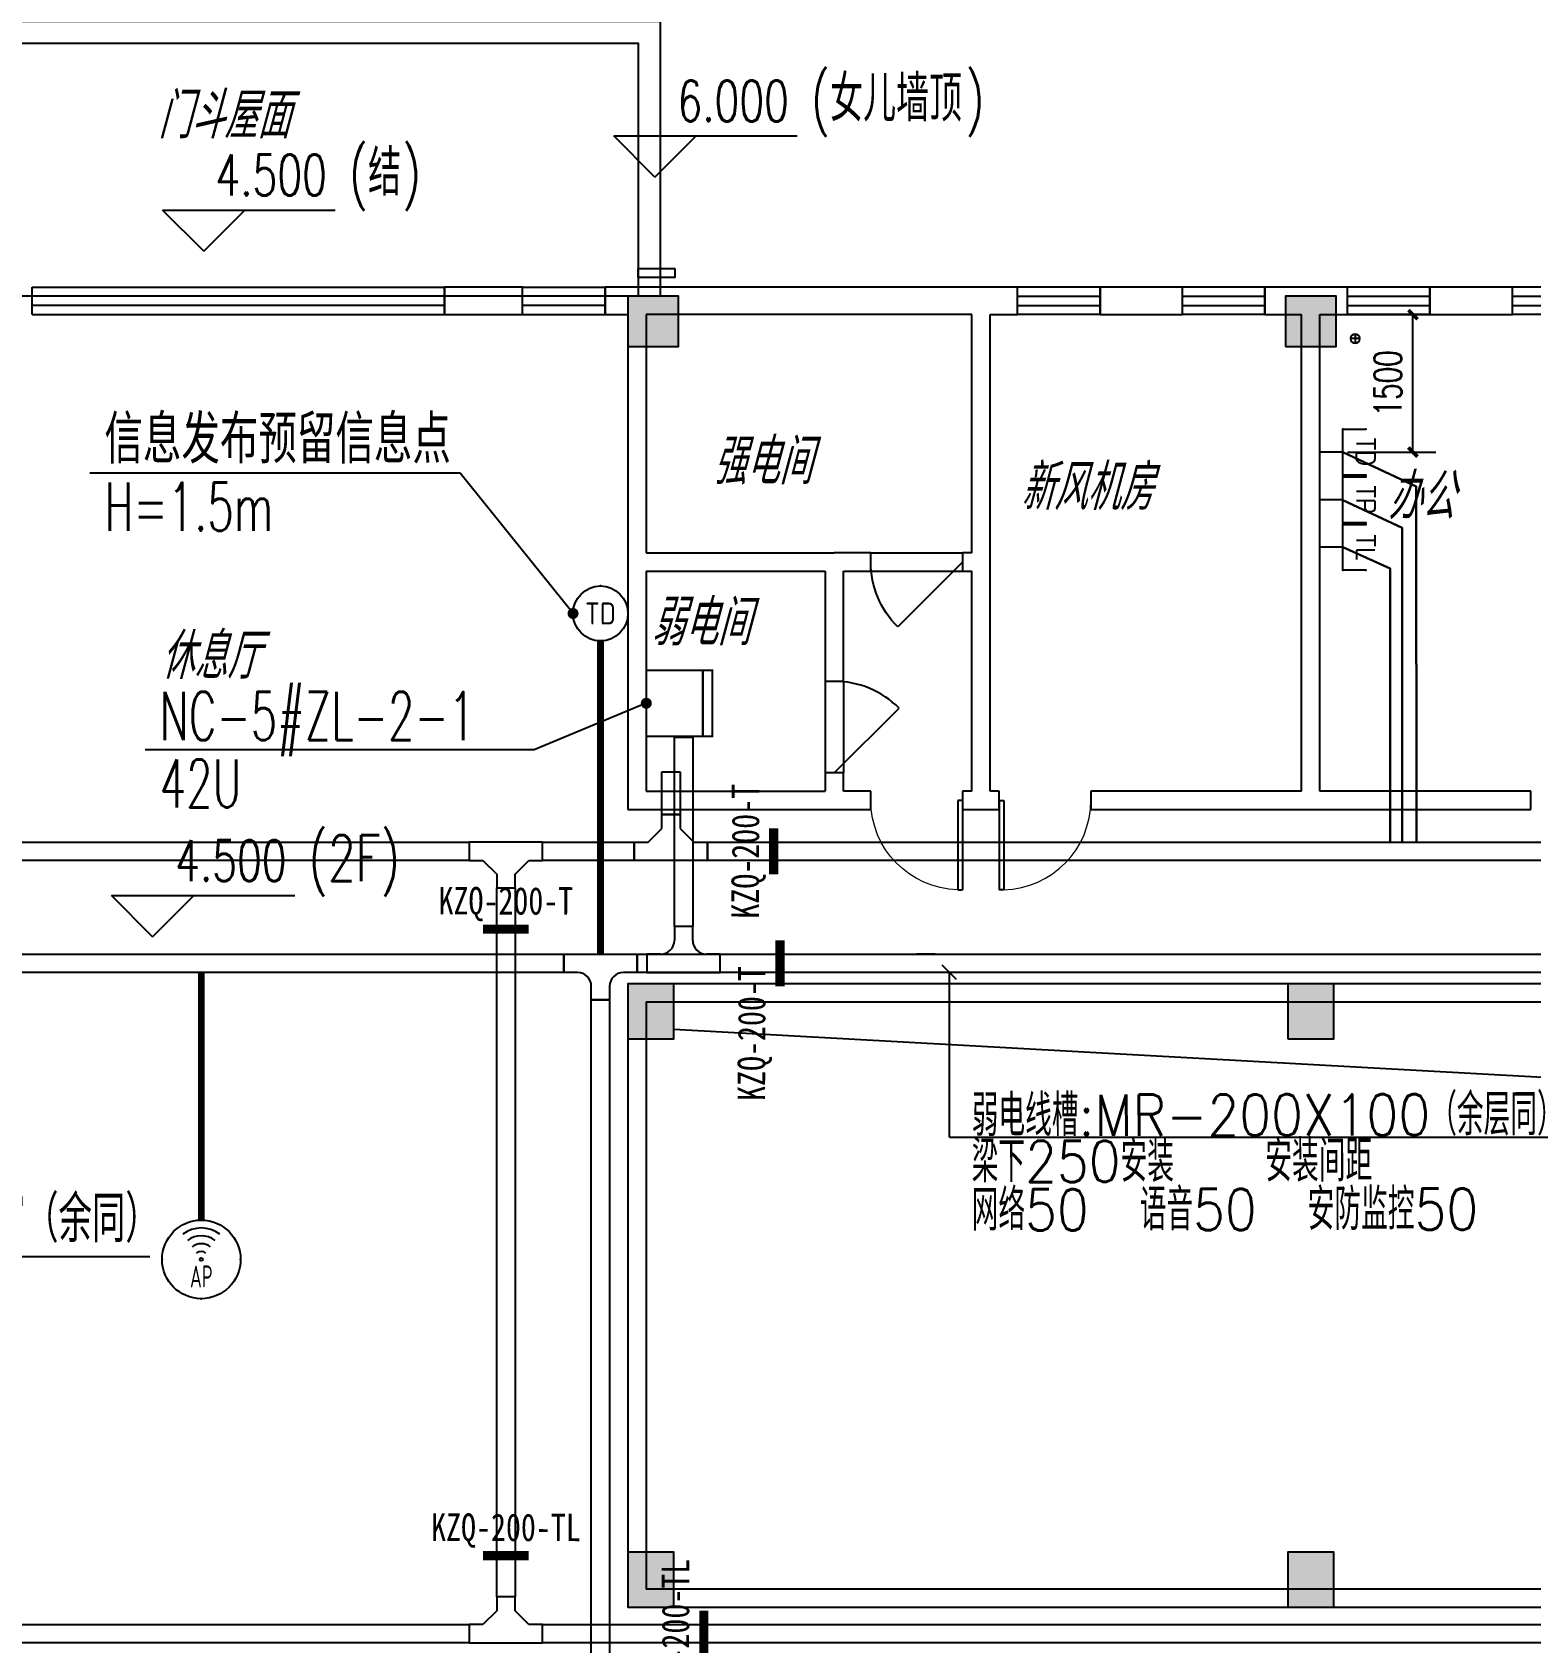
# Model space of a CAD drawing. Extents: x 1398449 to 2142961, y 256969 to 1032940.
# Drawn here: x 1586341 to 1602691, y 715881 to 733449 of the extents above; entities that cross this region are included whole.
import ezdxf
from ezdxf.enums import TextEntityAlignment as Align

# ---------------------------------------------------------------- set-up
doc = ezdxf.new("R2010")
doc.units = 0
doc.header["$LTSCALE"] = 1500
doc.header["$PDSIZE"] = 50
for name, color, linetype in [('1-建筑底图', 8, 'Continuous'), ('CABLETRAY_PDS', 6, 'Continuous'), ('DIM-箱柜', 3, 'Continuous'), ('DIM-通讯', 3, 'Continuous'), ('EQUIP-箱柜', 3, 'Continuous'), ('EQUIP-通讯', 3, 'Continuous'), ('TEL_DIM', 3, 'Continuous'), ('WIRE-综合布线', 5, 'Continuous'), ('光纤点位', 3, 'Continuous'), ('内网桥架', 1, 'Continuous'), ('抗震支吊架', 2, 'Continuous'), ('排水', 153, 'Continuous'), ('电-标注', 1, 'Continuous'), ('红机电话', 3, 'Continuous'), ('蓝机电话', 3, 'Continuous')]:
    doc.layers.add(name, color=color, linetype=linetype)
doc.layers.add('内网线路', color=1, linetype='Continuous', lineweight=30)
doc.styles.add('_TCH_DIM', font='SIMPLEX', dxfattribs={"bigfont": 'GBCBIG'})
doc.styles.add('_TCH_DIM_T3', font='SIMPLEX', dxfattribs={"width": 0.705882, "bigfont": 'GBCBIG'})
doc.styles.add('_TEL_ATTDEF', font='GBENOR', dxfattribs={"width": 0.8, "height": 3, "bigfont": 'GBCBIG'})
doc.styles.add('_TEL_DIM', font='SIMPLEX', dxfattribs={"width": 0.8, "height": 3.5, "bigfont": 'HZTXT'})
doc.styles.add('JD', font='simplex.shx', dxfattribs={"width": 0.9, "bigfont": 'gbcbig.shx'})
doc.styles.add('kzcad', font='', dxfattribs={"width": 0.8})
doc.styles.get("Standard").update_dxf_attribs({"font": 'gbeitc.shx', "bigfont": 'gbcbig.shx'})
doc.styles.get('kzcad').set_extended_font_data('SimSun')
doc.linetypes.add('JIEDI', pattern='A,1.25,-0.25,0.25,-0.25,0.625,["/",Standard,S=0.6,R=0,X=0,Y=-0.3],0.625,-0.25,0.25,-0.25', length=4)
doc.dimstyles.new('_TCH_ARCH&&100', dxfattribs={"dimtxt": 297.5, "dimasz": 100, "dimexe": 250, "dimexo": 300, "dimgap": 126.25, "dimtad": 1, "dimdec": 0, "dimzin": 0, "dimdsep": 46, "dimtxsty": '_TCH_DIM_T3', "dimblk": 'ARCHTICK', "dimcen": 0.09, "dimclrt": 7, "dimazin": 2, "dimtfac": 1, "dimtdec": 0, "dimtix": 1, "dimtmove": 2, "dimatfit": 3, "dimfxl": 1, "dimtolj": 1, "dimtzin": 0, "dimarcsym": 0})

# ---------------------------------------------------------------- blocks, each defined once
blk = doc.blocks.new('ng')
at = {"layer": '排水'}
for p, q in [((345991, 781358), (346091, 781358)), ((346041, 781408), (346041, 781308))]:
    blk.add_line(p, q, dxfattribs=at)
blk.add_circle((346041, 781358), 50, dxfattribs=at)
blk = doc.blocks.new('雨水管222')
at = {"layer": '排水', "xscale": -1}
blk.add_blockref('ng', (877767, -458100), dxfattribs=at)
blk = doc.blocks.new('$DorLib2D$00000001')
for p, q in [((0.45, 0.975), (0.5, 0.975)), ((0.45, 0), (0.45, 0.975)), ((0.5, 0), (0.5, 0.975)), ((0.5, 0), (0.45, 0))]:
    blk.add_line(p, q)
at = {"lineweight": 13}
blk.add_arc((0.475, 0), 0.975, 91.4693, 180, dxfattribs=at)
blk = doc.blocks.new('$DorLib2D$00000114')
at = {"color": 0}
blk.add_line((0.5, 0), (-0.207, 0.707), dxfattribs=at)
blk.add_arc((0.5, 0), 1, 135, 180, dxfattribs=at)
blk = doc.blocks.new('$TCHSYS$WIN2D')
for p, q in [((-0.5, 0.5), (0.5, 0.5)), ((-0.5, 0.5), (-0.5, -0.5)), ((0.5, 0.5), (0.5, -0.5)), ((0.5, 0.1667), (-0.5, 0.1667)), ((0.5, -0.1667), (-0.5, -0.1667)), ((-0.5, -0.5), (0.5, -0.5))]:
    blk.add_line(p, q)
blk = doc.blocks.new('1-二层建筑底图')
at = {"layer": '1-建筑底图'}
h = blk.add_hatch(color=256, dxfattribs=at)
h.dxf.hatch_style = 1
h.paths.add_polyline_path([(1592841, 730019.3), (1593391, 730019.3), (1593391, 730569.3), (1592841, 730569.3)])
h = blk.add_hatch(color=256, dxfattribs=at)
h.dxf.hatch_style = 1
h.paths.add_polyline_path([(1600016, 730019.3), (1600566, 730019.3), (1600566, 730569.3), (1600016, 730569.3)])
h = blk.add_hatch(color=256, dxfattribs=at)
h.dxf.hatch_style = 1
h.paths.add_polyline_path([(1592841, 722469.3), (1593341, 722469.3), (1593341, 723069.3), (1592841, 723069.3)])
h = blk.add_hatch(color=256, dxfattribs=at)
h.dxf.hatch_style = 1
h.paths.add_polyline_path([(1600041, 722469.3), (1600541, 722469.3), (1600541, 723069.3), (1600041, 723069.3)])
h = blk.add_hatch(color=256, dxfattribs=at)
h.dxf.hatch_style = 1
h.paths.add_polyline_path([(1592841, 716269.3), (1593341, 716269.3), (1593341, 716869.3), (1592841, 716869.3)])
h = blk.add_hatch(color=256, dxfattribs=at)
h.dxf.hatch_style = 1
h.paths.add_polyline_path([(1600041, 716269.3), (1600541, 716269.3), (1600541, 716869.3), (1600041, 716869.3)])
for p, q in [((1593135.7, 731868.1), (1592685.7, 732318.1)), ((1592685.7, 732318.1), (1594686.1, 732318.1)), ((1593135.7, 731868.1), (1593585.7, 732318.1)), ((1588211.7, 731059.9), (1587761.7, 731509.9)), ((1587761.7, 731509.9), (1589645.2, 731509.9)), ((1588211.7, 731059.9), (1588661.7, 731509.9)), ((1591691, 730669.3), (1590841, 730669.3)), ((1590841, 730669.3), (1590841, 730369.3)), ((1591691, 730369.3), (1591691, 730669.3)), ((1592941, 730669.3), (1592591, 730669.3)), ((1592591, 730669.3), (1592591, 730369.3)), ((1596691, 730669.3), (1592941, 730669.3)), ((1597091, 730669.3), (1596691, 730669.3)), ((1597091, 730369.3), (1597091, 730669.3)), ((1598891, 730669.3), (1597991, 730669.3)), ((1597991, 730669.3), (1597991, 730369.3)), ((1598891, 730369.3), (1598891, 730669.3)), ((1600291, 730669.3), (1599791, 730669.3)), ((1599791, 730669.3), (1599791, 730369.3)), ((1600691, 730669.3), (1600291, 730669.3)), ((1600691, 730369.3), (1600691, 730669.3)), ((1602491, 730669.3), (1601591, 730669.3)), ((1601591, 730669.3), (1601591, 730369.3)), ((1602491, 730369.3), (1602491, 730669.3)), ((1590841, 730369.3), (1591691, 730369.3)), ((1592591, 730369.3), (1592841, 730369.3)), ((1592841, 730369.3), (1592841, 727669.3)), ((1593041, 730369.3), (1593041, 727769.3)), ((1596591, 730369.3), (1593041, 730369.3)), ((1596591, 727769.3), (1596591, 730369.3)), ((1596791, 727669.3), (1596791, 730369.3)), ((1596791, 730369.3), (1597091, 730369.3)), ((1597991, 730369.3), (1598891, 730369.3)), ((1599791, 730369.3), (1600191, 730369.3)), ((1600191, 725169.3), (1600191, 730369.3)), ((1600391, 725169.3), (1600391, 730369.3)), ((1600391, 730369.3), (1600691, 730369.3)), ((1601591, 730369.3), (1602491, 730369.3)), ((1593041, 727769.3), (1595091, 727769.3)), ((1595491, 727769.3), (1595091, 727769.3)), ((1595491, 727769.3), (1596491, 727769.3)), ((1595491, 727569.3), (1595491, 727769.3)), ((1596591, 727769.3), (1596491, 727769.3)), ((1596491, 727769.3), (1596491, 727569.3)), ((1592841, 727669.3), (1592841, 724969.3)), ((1593041, 727569.3), (1593041, 725169.3)), ((1593041, 727569.3), (1594991, 727569.3)), ((1594991, 727569.3), (1594991, 726369.3)), ((1595191, 727569.3), (1595491, 727569.3)), ((1595191, 726369.3), (1595191, 727569.3)), ((1595491, 727569.3), (1596491, 727569.3)), ((1596491, 727569.3), (1596591, 727569.3)), ((1596591, 725169.3), (1596591, 727569.3)), ((1596791, 725169.3), (1596791, 727669.3)), ((1594991, 726369.3), (1594991, 725369.3)), ((1594991, 726369.3), (1595191, 726369.3)), ((1595191, 726369.3), (1595191, 725369.3)), ((1595191, 725369.3), (1594991, 725369.3)), ((1594991, 725369.3), (1594991, 725169.3)), ((1595191, 725169.3), (1595191, 725369.3)), ((1593041, 725169.3), (1594991, 725169.3)), ((1595491, 725169.3), (1595191, 725169.3)), ((1595491, 724969.3), (1595491, 725169.3)), ((1596591, 725169.3), (1596491, 725169.3)), ((1596491, 725169.3), (1596491, 724969.3)), ((1596891, 725169.3), (1596791, 725169.3)), ((1596891, 724969.3), (1596891, 725169.3)), ((1600191, 725169.3), (1597891, 725169.3)), ((1597891, 725169.3), (1597891, 724969.3)), ((1602691, 725169.3), (1600391, 725169.3)), ((1602691, 724969.3), (1602691, 725169.3)), ((1592841, 724969.3), (1595091, 724969.3)), ((1595091, 724969.3), (1595491, 724969.3)), ((1596491, 724969.3), (1596691, 724969.3)), ((1596691, 724969.3), (1596891, 724969.3)), ((1597891, 724969.3), (1600291, 724969.3)), ((1600291, 724969.3), (1602691, 724969.3)), ((1587654.9, 723582.4), (1587204.9, 724032.4)), ((1587204.9, 724032.4), (1589205.4, 724032.4)), ((1587654.9, 723582.4), (1588104.9, 724032.4)), ((1584822.3, 720094.7), (1587625.2, 720094.7))]:
    blk.add_line(p, q, dxfattribs=at)
for points in [[(1583991, 733569.3), (1593191, 733569.3), (1593191, 730569.3), (1583991, 730569.3)], [(1584231, 733329.3), (1592951, 733329.3), (1592951, 730569.3), (1584231, 730569.3)], [(1592841, 730019.3), (1593391, 730019.3), (1593391, 730569.3), (1592841, 730569.3)], [(1600016, 730019.3), (1600566, 730019.3), (1600566, 730569.3), (1600016, 730569.3)], [(1592841, 722469.3), (1593341, 722469.3), (1593341, 723069.3), (1592841, 723069.3)], [(1600041, 722469.3), (1600541, 722469.3), (1600541, 723069.3), (1600041, 723069.3)], [(1614691, 722869.3), (1593041, 722869.3), (1593041, 716469.3), (1614691, 716469.3)], [(1592841, 716269.3), (1593341, 716269.3), (1593341, 716869.3), (1592841, 716869.3)], [(1600041, 716269.3), (1600541, 716269.3), (1600541, 716869.3), (1600041, 716869.3)]]:
    blk.add_lwpolyline(points, close=True, dxfattribs=at)
for points in [[(1593350.9, 730872.2), (1593350.9, 730772.2), (1592950.9, 730772.2), (1592950.9, 730872.2), (1593350.9, 730872.2)], [(1614891, 723069.3), (1592841, 723069.3), (1592841, 716269.3), (1614891, 716269.3), (1614891, 723069.3)], [(1614441, 716769.3), (1613424.6, 721463.1), (1593341, 722569.3)]]:
    blk.add_lwpolyline(points, dxfattribs=at)
for name, p, xscale, yscale, zscale, rotation in [('$TCHSYS$WIN2D', (1588591, 730519.3), -4500, 300, -4500, 180), ('$TCHSYS$WIN2D', (1592141, 730519.3), -900, 300, -900, 180), ('$TCHSYS$WIN2D', (1597541, 730519.3), 900, 300, 900, 180), ('$TCHSYS$WIN2D', (1599341, 730519.3), 900, 300, 900, 180), ('$TCHSYS$WIN2D', (1601141, 730519.3), 900, 300, 900, 180), ('$TCHSYS$WIN2D', (1602941, 730519.3), 900, 300, 900, 180), ('$DorLib2D$00000114', (1595991, 727669.3), -1000, 1000, 200, 180), ('$DorLib2D$00000114', (1595091, 725869.3), 1000, 1000, 200, 270), ('$DorLib2D$00000001', (1595991, 725069.3), -1000, 1000, 200, 180), ('$DorLib2D$00000001', (1597391, 725069.3), 1000, 1000, 200, 180)]:
    blk.add_blockref(name, p, dxfattribs=dict(at, xscale=xscale, yscale=yscale, zscale=zscale, rotation=rotation))
blk.add_blockref('雨水管222', (1069049.3, 406849), dxfattribs=at)
at = {"layer": '1-建筑底图', "style": '_TCH_DIM', "width": 0.705882}
for s, height, p in [('(', 500, (1594836.1, 732475.6)), (')', 500, (1596520.6, 732475.6)), ('6.000', 446.25, (1593381.1, 732475.6)), ('(', 500, (1589795.2, 731667.4)), (')', 500, (1590373.8, 731667.4)), ('4.500', 446.25, (1588340.2, 731667.4)), ('(2F)', 500, (1589355.4, 724189.9)), ('4.500', 446.25, (1587900.4, 724189.9))]:
    blk.add_text(s, height=height, dxfattribs=at).set_placement(p)
at = {"layer": '1-建筑底图', "style": '_TCH_DIM'}
for s, height, p in [('女儿墙顶', 500, (1595046.1, 732475.6)), ('结', 500, (1590005.2, 731667.4)), ('防火卷帘（余同）', 506.38, (1584805.2, 720252.2))]:
    blk.add_text(s, height=height, dxfattribs=at).set_placement(p)
at = {"layer": '1-建筑底图'}
for s, p in [('门斗屋面', (1587709.7, 732291.9)), ('强电间', (1593763.2, 728518.7)), ('新风机房', (1597123, 728236.4)), ('办公', (1601132, 728138.1)), ('弱电间', (1593091, 726760.6)), ('休息厅', (1587740.9, 726395.9))]:
    blk.add_text(s, height=500, dxfattribs=at).set_placement(p)
blk = doc.blocks.new('$equip_U$00000076(win7-PC-hzk)')
blk.add_circle((0, 0.5), 0.5)
for p in [(0, 0.999), (-0.5, 0.5), (0.5, 0.5)]:
    blk.add_point(p)
at = {"color": 7, "style": '_TEL_DIM'}
blk.add_attdef('$TEXT$', text='', height=0.4, dxfattribs=at).set_placement((0, 0.5), align=Align.MIDDLE_CENTER)
at = {"color": 7, "style": '_TEL_DIM', "flags": 1}
for tag in ['A', 'REMARK']:
    blk.add_attdef(tag, text='', height=0.00002, dxfattribs=at).set_placement((0, 0), align=Align.MIDDLE_CENTER)
blk = doc.blocks.new('$equip_U$00000091(win7-PC-hzk)')
for radius in [0.714, 0.0272]:
    blk.add_circle((0, 0), radius)
for radius in [0.571, 0.428, 0.285, 0.143]:
    blk.add_arc((0, 0), radius, 53.7049, 126.2951)
for p in [(0, 0.714), (-0.714, 0), (0.714, 0), (0, -0.714)]:
    blk.add_point(p)
at = {"color": 7, "style": '_TEL_DIM', "flags": 1}
for tag in ['A', 'REMARK']:
    blk.add_attdef(tag, text='', height=0.00002, dxfattribs=at).set_placement((0, 0), align=Align.MIDDLE_CENTER)
at = {"color": 7, "style": '_TEL_DIM', "width": 0.7}
blk.add_attdef('$TEXT$', text='', height=0.4, dxfattribs=at).set_placement((0, -0.31), align=Align.MIDDLE_CENTER)
blk = doc.blocks.new('$equip_U$00000092(win7-PC-hzk)')
at = {"const_width": 0.04}
blk.add_lwpolyline([(-0.6, 1.2), (0.6, 1.2), (0.6, 0), (-0.6, 0)], close=True, dxfattribs=at)
blk.add_lwpolyline([(-0.6, 1.028), (0.6, 1.028)], dxfattribs=at)
at = {"color": 7, "style": '_TEL_DIM', "flags": 1}
for tag in ['A', 'REMARK']:
    blk.add_attdef(tag, text='', height=0.00002, dxfattribs=at).set_placement((0, 0), align=Align.MIDDLE_CENTER)
at = {"color": 7, "style": '_TEL_DIM'}
blk.add_attdef('$TEXT$', text='', height=0.00002, dxfattribs=at).set_placement((0, 0), align=Align.MIDDLE_CENTER)
blk = doc.blocks.new('$equip$00001867')
for p, q in [((-0.5, 0.499), (-0.5, 0.999)), ((0.5, 0.999), (0.5, 0.499)), ((0.5, 0.499), (-0.5, 0.499)), ((0, 0.5), (0, 0))]:
    blk.add_line(p, q)
for p in [(-0.5, 0.999), (0.5, 0.999), (-0.5, 0.499), (0.5, 0.499), (0, 0)]:
    blk.add_point(p)
at = {"color": 7, "style": '_TEL_DIM'}
blk.add_attdef('$TEXT$', text='', height=0.4, dxfattribs=at).set_placement((0, 0.999), align=Align.MIDDLE_CENTER)
at = {"color": 7, "style": '_TEL_DIM', "flags": 1}
blk.add_attdef('A', text='', height=0.00002, dxfattribs=at).set_placement((0, 0), align=Align.MIDDLE_CENTER)
blk = doc.blocks.new('$equip$00002670')
for p, q in [((-0.5, 0.499), (-0.5, 0.999)), ((0.5, 0.999), (0.5, 0.499)), ((0.5, 0.499), (-0.5, 0.499)), ((0, 0.5), (0, 0))]:
    blk.add_line(p, q)
for p in [(-0.5, 0.999), (0.5, 0.999), (-0.5, 0.499), (0.5, 0.499), (0, 0)]:
    blk.add_point(p)
at = {"color": 7, "style": '_TEL_DIM'}
blk.add_attdef('$TEXT$', text='', height=0.4, dxfattribs=at).set_placement((0, 0.999), align=Align.MIDDLE_CENTER)
at = {"color": 7, "style": '_TEL_DIM', "flags": 1}
blk.add_attdef('A', text='', height=0.000025, dxfattribs=at).set_placement((0, 0), align=Align.MIDDLE_CENTER)
blk = doc.blocks.new('_ArchTick')
at = {"color": 0, "linetype": 'ByBlock', "const_width": 0.4}
blk.add_lwpolyline([(-0.5, -0.5), (0.5, 0.5)], dxfattribs=at)
blk = doc.blocks.new('*D1227')
at = {"layer": 'Defpoints', "color": 0, "transparency": 16777216}
for p in [(1600391, 730369), (1601405, 730369), (1600391, 728869)]:
    blk.add_point(p, dxfattribs=at)
at = {"layer": 'TEL_DIM', "color": 0, "lineweight": -2, "transparency": 16777216}
for p, q in [((1600691, 730369), (1601655, 730369)), ((1601405, 728869), (1601405, 730369)), ((1600691, 728869), (1601655, 728869))]:
    blk.add_line(p, q, dxfattribs=at)
at = {"layer": 'TEL_DIM', "color": 0, "lineweight": -2, "transparency": 16777216, "xscale": 100, "yscale": 100, "zscale": 100}
for p, rotation in [((1601405, 730369), 90), ((1601405, 728869), 270)]:
    blk.add_blockref('_ArchTick', p, dxfattribs=dict(at, rotation=rotation))
at = {"layer": 'TEL_DIM', "color": 7, "transparency": 16777216, "insert": (1601130, 729619), "char_height": 297.5, "attachment_point": 5, "rotation": 90, "style": '_TCH_DIM_T3'}
blk.add_mtext('\\A1;1500', dxfattribs=at)

msp = doc.modelspace()

# ---------------------------------------------------------------- linework, layer by layer
at = {"layer": 'CABLETRAY_PDS'}
for p, q in [((1593347, 725761.4), (1593547, 725761.4)), ((1593347, 723692.6), (1593347, 725761.4)), ((1593547, 725761.4), (1593547, 723692.6)), ((1593547, 723692.6), (1593347, 723692.6)), ((1593547, 723692.6), (1593347, 723692.6)), ((1593347, 723692.6), (1593347, 723542.6)), ((1593547, 723692.6), (1593347, 723692.6)), ((1593547, 723542.6), (1593547, 723692.6)), ((1535981.4, 723392.6), (1592141, 723392.6)), ((1592141, 723392.6), (1592141, 723192.6)), ((1592141, 723392.6), (1592941, 723392.6)), ((1592141, 723192.6), (1592141, 723392.6)), ((1592941, 723192.6), (1592941, 723392.6)), ((1592941, 723392.6), (1641149.5, 723392.6)), ((1592941, 723392.6), (1592941, 723192.6)), ((1593197, 723392.6), (1593047, 723392.6)), ((1593047, 723392.6), (1593047, 723192.6)), ((1593847, 723392.6), (1593697, 723392.6)), ((1593847, 723192.6), (1593847, 723392.6)), ((1596191, 723392.6), (1595991, 723392.6)), ((1592141, 723192.6), (1535981.4, 723192.6)), ((1592291, 723192.6), (1592141, 723192.6)), ((1592941, 723192.6), (1592791, 723192.6)), ((1641149.5, 723192.6), (1592941, 723192.6)), ((1593047, 723192.6), (1593847, 723192.6)), ((1592441, 722892.6), (1592441, 723042.6)), ((1592641, 723042.6), (1592641, 722892.6)), ((1592441, 722892.6), (1592641, 722892.6)), ((1592441, 715369.3), (1592441, 722892.6)), ((1592641, 722892.6), (1592441, 722892.6)), ((1592641, 722892.6), (1592641, 715369.3))]:
    msp.add_line(p, q, dxfattribs=at)
for centre, start, end in [((1593197, 723542.6), 270, 0), ((1593697, 723542.6), 180, 270), ((1592291, 723042.6), 0, 90), ((1592791, 723042.6), 90, 180)]:
    msp.add_arc(centre, 150, start, end, dxfattribs=at)
at = {"layer": 'DIM-箱柜'}
for p, q in [((1593041, 726129.3), (1591818.3, 725622.6)), ((1591818.3, 725622.6), (1587574.2, 725622.6))]:
    msp.add_line(p, q, dxfattribs=at)
at = {"layer": 'DIM-箱柜', "const_width": 60}
msp.add_lwpolyline([(1593068.7, 726140.8, 1), (1593013.3, 726117.8, 1)], format="xyb", close=True, dxfattribs=at)
at = {"layer": 'DIM-通讯'}
for p, q in [((1591009.6, 728640.9), (1586971.5, 728640.9)), ((1592241.6, 727108.8), (1591009.6, 728640.9))]:
    msp.add_line(p, q, dxfattribs=at)
at = {"layer": 'DIM-通讯', "const_width": 60}
msp.add_lwpolyline([(1592260.4, 727085.4, 1), (1592222.8, 727132.2, 1)], format="xyb", close=True, dxfattribs=at)
at = {"layer": 'WIRE-综合布线', "linetype": 'Continuous', "const_width": 75}
for points in [[(1592541.3, 723392.6), (1592541.3, 726809.1)], [(1588185.9, 720491.3), (1588185.9, 723192.6)]]:
    msp.add_lwpolyline(points, dxfattribs=at)
at = {"layer": '内网桥架'}
for p, q in [((1593210.1, 725381.6), (1593410.1, 725381.6)), ((1593210.1, 724914.8), (1593210.1, 725381.6)), ((1593410.1, 725381.6), (1593410.1, 724914.8)), ((1593410.1, 724914.8), (1593210.1, 724914.8)), ((1593210.1, 724764.8), (1593210.1, 724914.8)), ((1593210.1, 724914.8), (1593410.1, 724914.8)), ((1593410.1, 724914.8), (1593410.1, 724764.8)), ((1593060.1, 724614.8), (1593210.1, 724764.8)), ((1593410.1, 724764.8), (1593560.1, 724614.8)), ((1536302.5, 724614.8), (1591109.1, 724614.8)), ((1591109.1, 724614.8), (1591109.1, 724414.8)), ((1591909.1, 724614.8), (1591109.1, 724614.8)), ((1591109.1, 724614.8), (1591109.1, 724414.8)), ((1591909.1, 724414.8), (1591909.1, 724614.8)), ((1591909.1, 724614.8), (1592910.1, 724614.8)), ((1591909.1, 724414.8), (1591909.1, 724614.8)), ((1592910.1, 724614.8), (1592910.1, 724414.8)), ((1592910.1, 724414.8), (1592910.1, 724614.8)), ((1592910.1, 724614.8), (1593060.1, 724614.8)), ((1593560.1, 724614.8), (1593710.1, 724614.8)), ((1593710.1, 724414.8), (1593710.1, 724614.8)), ((1593710.1, 724614.8), (1640797.9, 724614.8)), ((1593710.1, 724614.8), (1593710.1, 724414.8)), ((1591109.1, 724414.8), (1536302.5, 724414.8)), ((1591109.1, 724414.8), (1591259.1, 724414.8)), ((1591259.1, 724414.8), (1591409.1, 724264.8)), ((1591609.1, 724264.8), (1591759.1, 724414.8)), ((1591759.1, 724414.8), (1591909.1, 724414.8)), ((1592910.1, 724414.8), (1591909.1, 724414.8)), ((1593710.1, 724414.8), (1592910.1, 724414.8)), ((1640797.9, 724414.8), (1593710.1, 724414.8)), ((1591409.1, 724264.8), (1591409.1, 724114.8)), ((1591609.1, 724114.8), (1591609.1, 724264.8)), ((1591409.1, 716381), (1591409.1, 724114.8)), ((1591409.1, 724114.8), (1591609.1, 724114.8)), ((1591409.1, 724114.8), (1591609.1, 724114.8)), ((1591609.1, 724114.8), (1591609.1, 716381)), ((1591609.1, 716381), (1591409.1, 716381)), ((1591609.1, 716381), (1591409.1, 716381)), ((1591409.1, 716381), (1591409.1, 716231)), ((1591609.1, 716231), (1591609.1, 716381)), ((1591409.1, 716231), (1591259.1, 716081)), ((1591759.1, 716081), (1591609.1, 716231)), ((1551329.9, 716081), (1591109.1, 716081)), ((1591109.1, 716081), (1591109.1, 715881)), ((1591259.1, 716081), (1591109.1, 716081)), ((1591109.1, 716081), (1591109.1, 715881)), ((1591909.1, 716081), (1591759.1, 716081)), ((1591909.1, 715881), (1591909.1, 716081)), ((1591909.1, 716081), (1625572.1, 716081)), ((1591909.1, 715881), (1591909.1, 716081)), ((1591109.1, 715881), (1551329.9, 715881)), ((1591109.1, 715881), (1591909.1, 715881)), ((1625572.1, 715881), (1591909.1, 715881))]:
    msp.add_line(p, q, dxfattribs=at)
at = {"layer": '内网线路'}
for points in [[(1600640.2, 728869.3), (1601440.5, 728495.6), (1601442.4, 724615.2)], [(1600640.5, 728345.6), (1601287.7, 728042.1), (1601289.4, 724615.1)], [(1600640.7, 727831), (1601156.9, 727599), (1601158.3, 724615)]]:
    msp.add_lwpolyline(points, dxfattribs=at)
at = {"layer": '抗震支吊架', "color": 5, "const_width": 100}
for points in [[(1594431.3, 724264.8), (1594431.3, 724764.8)], [(1591259.1, 723664.8), (1591759.1, 723664.8)], [(1591259.1, 716831), (1591759.1, 716831)], [(1593668.3, 715731), (1593668.3, 716231)]]:
    msp.add_lwpolyline(points, dxfattribs=at)
at = {"layer": '抗震支吊架', "color": 2, "const_width": 100}
msp.add_lwpolyline([(1594500.3, 723042.6), (1594500.3, 723542.6)], dxfattribs=at)
at = {"layer": '电-标注'}
for p, q in [((1596426.9, 723114.6), (1596270.6, 723270.9)), ((1596348.7, 721396.4), (1596348.7, 723192.6))]:
    msp.add_line(p, q, dxfattribs=at)
msp.add_lwpolyline([(1596348.7, 721396.4), (1603691.7, 721396.4)], dxfattribs=at)

# ---------------------------------------------------------------- block references
at = {"layer": '1-建筑底图', "linetype": 'JIEDI'}
msp.add_blockref('1-二层建筑底图', (0, 0), dxfattribs=at)
at = {"layer": 'EQUIP-箱柜', "linetype": 'JIEDI'}
ref = msp.add_blockref('$equip_U$00000092(win7-PC-hzk)', (1593041, 726129.3), dxfattribs=dict(at, xscale=-600, yscale=600, zscale=600, rotation=270))
ref.add_attrib('$TEXT$', 'REMARK', dxfattribs={"layer": '0', "color": 7, "height": 0.012, "style": '_TEL_ATTDEF'}).set_placement((1593041, 726129.3), align=Align.MIDDLE_CENTER)
at = {"layer": 'EQUIP-通讯', "linetype": 'JIEDI'}
ref = msp.add_blockref('$equip_U$00000076(win7-PC-hzk)', (1592841, 727108.8), dxfattribs=dict(at, xscale=600.0000000000002, yscale=600.0000000000002, zscale=600.0000000000002, rotation=89.99999999999999))
ref.add_attrib('$TEXT$', 'TD', dxfattribs={"layer": '0', "color": 7, "height": 240, "style": '_TEL_ATTDEF'}).set_placement((1592541.3, 727108.8), align=Align.MIDDLE_CENTER)
ref = msp.add_blockref('$equip_U$00000091(win7-PC-hzk)', (1588185.9, 720063.1), dxfattribs=dict(at, xscale=600, yscale=600, zscale=600))
ref.add_attrib('$TEXT$', 'AP', dxfattribs={"layer": '0', "color": 7, "height": 240, "style": '_TEL_ATTDEF', "width": 0.7}).set_placement((1588185.9, 719876.8), align=Align.MIDDLE_CENTER)
at = {"layer": '光纤点位', "xscale": 500, "yscale": 500, "zscale": 500, "rotation": 270}
msp.add_blockref('$equip$00002670', (1600391, 728869.3), dxfattribs=at).add_auto_attribs({'$TEXT$': 'TD'})
at = {"layer": '红机电话', "xscale": 500, "yscale": 500, "zscale": 500, "rotation": 270}
msp.add_blockref('$equip$00001867', (1600391, 728349.3), dxfattribs=at).add_auto_attribs({'$TEXT$': 'TP'})
at = {"layer": '蓝机电话', "xscale": 500, "yscale": 500, "zscale": 500, "rotation": 270}
msp.add_blockref('$equip$00001867', (1600391, 727831), dxfattribs=at).add_auto_attribs({'$TEXT$': 'TL'})

# ---------------------------------------------------------------- texts
at = {"layer": 'DIM-箱柜', "color": 7, "style": '_TEL_DIM', "width": 0.64}
for s, p in [('NC-5#ZL-2-1', (1587731.7, 725727.6)), ('42U', (1587731.7, 724992.6))]:
    msp.add_text(s, height=525, dxfattribs=at).set_placement(p)
at = {"layer": 'DIM-通讯', "color": 7, "style": '_TEL_DIM'}
for s, width, p in [('信息发布预留信息点', 0.8, (1587129, 728745.9)), ('H=1.5m', 0.64, (1587129, 728010.9))]:
    msp.add_text(s, height=525, dxfattribs=dict(at, width=width)).set_placement(p)
at = {"layer": '抗震支吊架', "color": 5, "style": 'kzcad', "width": 0.8}
for s, rotation, p in [('KZQ-200-T', 89.88539, (1594271.3, 724514.8)), ('KZQ-200-T', 359.88539, (1591509.1, 723824.8)), ('KZQ-200-TL', 359.88539, (1591509.1, 716991)), ('KZQ-200-TL', 89.88539, (1593508.3, 715981))]:
    msp.add_text(s, height=300, rotation=rotation, dxfattribs=at).set_placement(p, align=Align.CENTER)
at = {"layer": '抗震支吊架', "color": 2, "style": 'kzcad', "width": 0.8}
msp.add_text('KZQ-200-T', height=300, rotation=89.88539, dxfattribs=at).set_placement((1594338.8, 722526.3), align=Align.CENTER)
at = {"layer": '电-标注', "style": 'JD', "width": 0.9}
for s, p in [('弱电线槽:MR-200X100（余层同）', (1596591.1, 721407.2)), ('梁下250安装   安装间距', (1596591.1, 720905.1)), ('网络50  语音50  安防监控50', (1596591.1, 720376.6))]:
    msp.add_text(s, height=450, rotation=0.10914, dxfattribs=at).set_placement(p)

# ---------------------------------------------------------------- dimensions: what is measured, and where the dimension line sits
at = {"layer": 'TEL_DIM'}
dim = msp.add_aligned_dim(p1=(1600391, 728869.3), p2=(1600391, 730369.3), distance=-1014, dimstyle='_TCH_ARCH&&100', dxfattribs=at)
dim.commit()
dim.dimension.update_dxf_attribs({"geometry": '*D1227', "text_midpoint": (1601129.9, 729619.3)})

doc.saveas('drawing.dxf')
